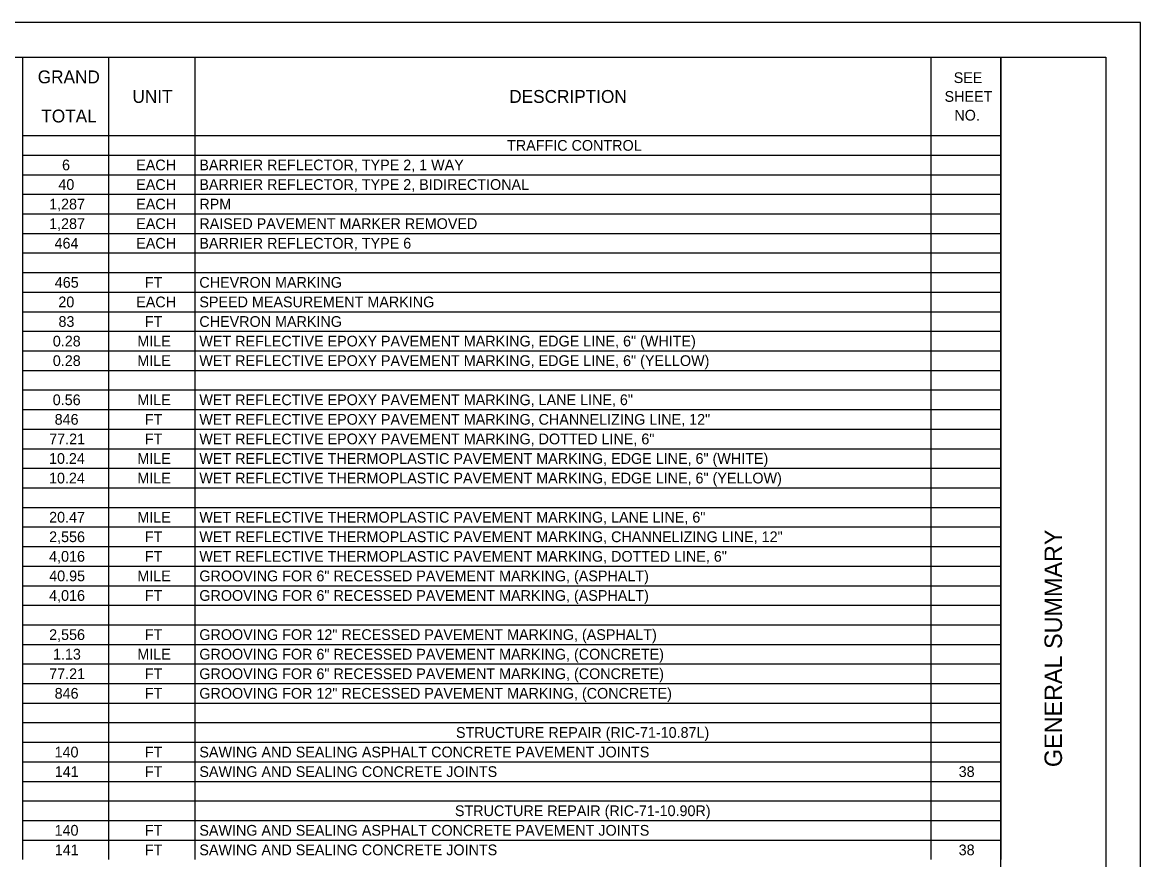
# Model space of a CAD drawing. Extents: x 0 to 34, y 0 to 22.
# Drawn here: x 18 to 34, y 10.02 to 22 of the extents above; entities that cross this region are included whole.
import ezdxf

# ---------------------------------------------------------------- set-up
doc = ezdxf.new("R2010")
doc.units = 0
for name, color, linetype in [('SH_Border', 7, 'Continuous'), ('SH_Cut_Line', 7, 'Continuous'), ('SH_Data', 7, 'Continuous'), ('SH_Text', 7, 'Continuous')]:
    doc.layers.add(name, color=color, linetype=linetype)

msp = doc.modelspace()

# ---------------------------------------------------------------- linework, layer by layer
at = {"layer": 'SH_Border'}
msp.add_line((32, 0.5), (32, 21.5), dxfattribs=at)
msp.add_lwpolyline([(1.5, 21.5), (33.5, 21.5), (33.5, 0.5), (1.5, 0.5)], close=True, dxfattribs=at)
at = {"layer": 'SH_Cut_Line'}
msp.add_lwpolyline([(0, 0), (34, 0), (34, 22), (0, 22)], close=True, dxfattribs=at)
at = {"layer": 'SH_Text'}
for p, q in [((18.003, 21.5), (19.237, 21.5)), ((18.003, 21.5), (18.003, 21.22)), ((19.237, 21.5), (20.471, 21.5)), ((19.237, 21.5), (19.237, 21.22)), ((20.471, 21.5), (30.997, 21.5)), ((20.471, 21.5), (20.471, 21.22)), ((30.997, 21.5), (32, 21.5)), ((30.997, 21.5), (30.997, 21.22)), ((32, 21.5), (32, 21.22)), ((18.003, 21.22), (18.003, 20.94)), ((19.237, 21.22), (19.237, 20.94)), ((20.471, 21.22), (20.471, 20.94)), ((30.997, 21.22), (30.997, 20.94)), ((32, 21.22), (32, 20.94)), ((18.003, 20.94), (18.003, 20.66)), ((19.237, 20.94), (19.237, 20.66)), ((20.471, 20.94), (20.471, 20.66)), ((30.997, 20.94), (30.997, 20.66)), ((32, 20.94), (32, 20.66)), ((18.003, 20.66), (18.003, 20.38)), ((19.237, 20.66), (19.237, 20.38)), ((20.471, 20.66), (20.471, 20.38)), ((30.997, 20.66), (30.997, 20.38)), ((32, 20.66), (32, 20.38)), ((18.003, 20.38), (19.237, 20.38)), ((18.003, 20.38), (18.003, 20.1)), ((19.237, 20.38), (20.471, 20.38)), ((19.237, 20.38), (19.237, 20.1)), ((20.471, 20.38), (30.997, 20.38)), ((20.471, 20.38), (20.471, 20.1)), ((30.997, 20.38), (32, 20.38)), ((30.997, 20.38), (30.997, 20.1)), ((32, 20.38), (32, 20.1)), ((18.003, 20.1), (19.237, 20.1)), ((18.003, 20.1), (18.003, 18.7)), ((19.237, 20.1), (20.471, 20.1)), ((19.237, 20.1), (19.237, 18.7)), ((20.471, 20.1), (30.997, 20.1)), ((20.471, 20.1), (20.471, 18.7)), ((30.997, 20.1), (32, 20.1)), ((30.997, 20.1), (30.997, 18.7)), ((32, 20.1), (32, 18.7)), ((18.003, 19.82), (19.237, 19.82)), ((19.237, 19.82), (20.471, 19.82)), ((20.471, 19.82), (30.997, 19.82)), ((30.997, 19.82), (32, 19.82)), ((18.003, 19.54), (19.237, 19.54)), ((19.237, 19.54), (20.471, 19.54)), ((20.471, 19.54), (30.997, 19.54)), ((30.997, 19.54), (32, 19.54)), ((18.003, 19.26), (19.237, 19.26)), ((19.237, 19.26), (20.471, 19.26)), ((20.471, 19.26), (30.997, 19.26)), ((30.997, 19.26), (32, 19.26)), ((18.003, 18.98), (19.237, 18.98)), ((19.237, 18.98), (20.471, 18.98)), ((20.471, 18.98), (30.997, 18.98)), ((30.997, 18.98), (32, 18.98)), ((18.003, 18.7), (19.237, 18.7)), ((18.003, 18.7), (18.003, 18.14)), ((19.237, 18.7), (20.471, 18.7)), ((19.237, 18.7), (19.237, 18.14)), ((20.471, 18.7), (30.997, 18.7)), ((20.471, 18.7), (20.471, 18.14)), ((30.997, 18.7), (32, 18.7)), ((30.997, 18.7), (30.997, 18.14)), ((32, 18.7), (32, 18.14)), ((18.003, 18.42), (19.237, 18.42)), ((19.237, 18.42), (20.471, 18.42)), ((20.471, 18.42), (30.997, 18.42)), ((30.997, 18.42), (32, 18.42)), ((18.003, 18.14), (19.237, 18.14)), ((18.003, 18.14), (18.003, 17.86)), ((19.237, 18.14), (20.471, 18.14)), ((19.237, 18.14), (19.237, 17.86)), ((20.471, 18.14), (30.997, 18.14)), ((20.471, 18.14), (20.471, 17.86)), ((30.997, 18.14), (32, 18.14)), ((30.997, 18.14), (30.997, 17.86)), ((32, 18.14), (32, 17.86)), ((18.003, 17.86), (19.237, 17.86)), ((18.003, 17.86), (18.003, 17.58)), ((19.237, 17.86), (20.471, 17.86)), ((19.237, 17.86), (19.237, 17.58)), ((20.471, 17.86), (30.997, 17.86)), ((20.471, 17.86), (20.471, 17.58)), ((30.997, 17.86), (32, 17.86)), ((30.997, 17.86), (30.997, 17.58)), ((32, 17.86), (32, 17.58)), ((18.003, 17.58), (19.237, 17.58)), ((18.003, 17.58), (18.003, 17.3)), ((19.237, 17.58), (20.471, 17.58)), ((19.237, 17.58), (19.237, 17.3)), ((20.471, 17.58), (30.997, 17.58)), ((20.471, 17.58), (20.471, 17.3)), ((30.997, 17.58), (32, 17.58)), ((30.997, 17.58), (30.997, 17.3)), ((32, 17.58), (32, 17.3)), ((18.003, 17.3), (19.237, 17.3)), ((18.003, 17.3), (18.003, 17.02)), ((19.237, 17.3), (20.471, 17.3)), ((19.237, 17.3), (19.237, 17.02)), ((20.471, 17.3), (30.997, 17.3)), ((20.471, 17.3), (20.471, 17.02)), ((30.997, 17.3), (32, 17.3)), ((30.997, 17.3), (30.997, 17.02)), ((32, 17.3), (32, 17.02)), ((18.003, 17.02), (19.237, 17.02)), ((18.003, 17.02), (18.003, 16.74)), ((19.237, 17.02), (20.471, 17.02)), ((19.237, 17.02), (19.237, 16.74)), ((20.471, 17.02), (30.997, 17.02)), ((20.471, 17.02), (20.471, 16.74)), ((30.997, 17.02), (32, 17.02)), ((30.997, 17.02), (30.997, 16.74)), ((32, 17.02), (32, 16.74)), ((18.003, 16.74), (19.237, 16.74)), ((18.003, 16.74), (18.003, 16.18)), ((19.237, 16.74), (20.471, 16.74)), ((19.237, 16.74), (19.237, 16.18)), ((20.471, 16.74), (30.997, 16.74)), ((20.471, 16.74), (20.471, 16.18)), ((30.997, 16.74), (32, 16.74)), ((30.997, 16.74), (30.997, 16.18)), ((32, 16.74), (32, 16.18)), ((18.003, 16.46), (19.237, 16.46)), ((19.237, 16.46), (20.471, 16.46)), ((20.471, 16.46), (30.997, 16.46)), ((30.997, 16.46), (32, 16.46)), ((18.003, 16.18), (19.237, 16.18)), ((18.003, 16.18), (18.003, 15.9)), ((19.237, 16.18), (20.471, 16.18)), ((19.237, 16.18), (19.237, 15.9)), ((20.471, 16.18), (30.997, 16.18)), ((20.471, 16.18), (20.471, 15.9)), ((30.997, 16.18), (32, 16.18)), ((30.997, 16.18), (30.997, 15.9)), ((32, 16.18), (32, 15.9)), ((18.003, 15.9), (19.237, 15.9)), ((18.003, 15.9), (18.003, 15.62)), ((19.237, 15.9), (20.471, 15.9)), ((19.237, 15.9), (19.237, 15.62)), ((20.471, 15.9), (30.997, 15.9)), ((20.471, 15.9), (20.471, 15.62)), ((30.997, 15.9), (32, 15.9)), ((30.997, 15.9), (30.997, 15.62)), ((32, 15.9), (32, 15.62)), ((18.003, 15.62), (19.237, 15.62)), ((18.003, 15.62), (18.003, 15.34)), ((19.237, 15.62), (20.471, 15.62)), ((19.237, 15.62), (19.237, 15.34)), ((20.471, 15.62), (30.997, 15.62)), ((20.471, 15.62), (20.471, 15.34)), ((30.997, 15.62), (32, 15.62)), ((30.997, 15.62), (30.997, 15.34)), ((32, 15.62), (32, 15.34)), ((18.003, 15.34), (19.237, 15.34)), ((18.003, 15.34), (18.003, 14.78)), ((19.237, 15.34), (20.471, 15.34)), ((19.237, 15.34), (19.237, 14.78)), ((20.471, 15.34), (30.997, 15.34)), ((20.471, 15.34), (20.471, 14.78)), ((30.997, 15.34), (32, 15.34)), ((30.997, 15.34), (30.997, 14.78)), ((32, 15.34), (32, 14.78)), ((18.003, 15.06), (19.237, 15.06)), ((19.237, 15.06), (20.471, 15.06)), ((20.471, 15.06), (30.997, 15.06)), ((30.997, 15.06), (32, 15.06)), ((18.003, 14.78), (19.237, 14.78)), ((18.003, 14.78), (18.003, 14.5)), ((19.237, 14.78), (20.471, 14.78)), ((19.237, 14.78), (19.237, 14.5)), ((20.471, 14.78), (30.997, 14.78)), ((20.471, 14.78), (20.471, 14.5)), ((30.997, 14.78), (32, 14.78)), ((30.997, 14.78), (30.997, 14.5)), ((32, 14.78), (32, 14.5)), ((18.003, 14.5), (19.237, 14.5)), ((18.003, 14.5), (18.003, 14.22)), ((19.237, 14.5), (20.471, 14.5)), ((19.237, 14.5), (19.237, 14.22)), ((20.471, 14.5), (30.997, 14.5)), ((20.471, 14.5), (20.471, 14.22)), ((30.997, 14.5), (32, 14.5)), ((30.997, 14.5), (30.997, 14.22)), ((32, 14.5), (32, 14.22)), ((18.003, 14.22), (19.237, 14.22)), ((18.003, 14.22), (18.003, 13.94)), ((19.237, 14.22), (20.471, 14.22)), ((19.237, 14.22), (19.237, 13.94)), ((20.471, 14.22), (30.997, 14.22)), ((20.471, 14.22), (20.471, 13.94)), ((30.997, 14.22), (32, 14.22)), ((30.997, 14.22), (30.997, 13.94)), ((32, 14.22), (32, 13.94)), ((18.003, 13.94), (19.237, 13.94)), ((18.003, 13.94), (18.003, 11.7)), ((19.237, 13.94), (20.471, 13.94)), ((19.237, 13.94), (19.237, 11.7)), ((20.471, 13.94), (30.997, 13.94)), ((20.471, 13.94), (20.471, 11.7)), ((30.997, 13.94), (32, 13.94)), ((30.997, 13.94), (30.997, 11.7)), ((32, 13.94), (32, 11.7)), ((18.003, 13.66), (19.237, 13.66)), ((19.237, 13.66), (20.471, 13.66)), ((20.471, 13.66), (30.997, 13.66)), ((30.997, 13.66), (32, 13.66)), ((18.003, 13.38), (19.237, 13.38)), ((19.237, 13.38), (20.471, 13.38)), ((20.471, 13.38), (30.997, 13.38)), ((30.997, 13.38), (32, 13.38)), ((18.003, 13.1), (19.237, 13.1)), ((19.237, 13.1), (20.471, 13.1)), ((20.471, 13.1), (30.997, 13.1)), ((30.997, 13.1), (32, 13.1)), ((18.003, 12.82), (19.237, 12.82)), ((19.237, 12.82), (20.471, 12.82)), ((20.471, 12.82), (30.997, 12.82)), ((30.997, 12.82), (32, 12.82)), ((18.003, 12.54), (19.237, 12.54)), ((19.237, 12.54), (20.471, 12.54)), ((20.471, 12.54), (30.997, 12.54)), ((30.997, 12.54), (32, 12.54)), ((18.003, 12.26), (19.237, 12.26)), ((19.237, 12.26), (20.471, 12.26)), ((20.471, 12.26), (30.997, 12.26)), ((30.997, 12.26), (32, 12.26)), ((18.003, 11.98), (19.237, 11.98)), ((19.237, 11.98), (20.471, 11.98)), ((20.471, 11.98), (30.997, 11.98)), ((30.997, 11.98), (32, 11.98)), ((18.003, 11.7), (19.237, 11.7)), ((18.003, 11.7), (18.003, 11.42)), ((19.237, 11.7), (20.471, 11.7)), ((19.237, 11.7), (19.237, 11.42)), ((20.471, 11.7), (30.997, 11.7)), ((20.471, 11.7), (20.471, 11.42)), ((30.997, 11.7), (32, 11.7)), ((30.997, 11.7), (30.997, 11.42)), ((32, 11.7), (32, 11.42)), ((18.003, 11.42), (19.237, 11.42)), ((18.003, 11.42), (18.003, 10.3)), ((19.237, 11.42), (20.471, 11.42)), ((19.237, 11.42), (19.237, 10.3)), ((20.471, 11.42), (30.997, 11.42)), ((20.471, 11.42), (20.471, 10.3)), ((30.997, 11.42), (32, 11.42)), ((30.997, 11.42), (30.997, 10.3)), ((32, 11.42), (32, 10.3)), ((18.003, 11.14), (19.237, 11.14)), ((19.237, 11.14), (20.471, 11.14)), ((20.471, 11.14), (30.997, 11.14)), ((30.997, 11.14), (32, 11.14)), ((18.003, 10.86), (19.237, 10.86)), ((19.237, 10.86), (20.471, 10.86)), ((20.471, 10.86), (30.997, 10.86)), ((30.997, 10.86), (32, 10.86)), ((18.003, 10.58), (19.237, 10.58)), ((19.237, 10.58), (20.471, 10.58)), ((20.471, 10.58), (30.997, 10.58)), ((30.997, 10.58), (32, 10.58)), ((18.003, 10.3), (19.237, 10.3)), ((18.003, 10.3), (18.003, 10.02)), ((19.237, 10.3), (20.471, 10.3)), ((19.237, 10.3), (19.237, 10.02)), ((20.471, 10.3), (30.997, 10.3)), ((20.471, 10.3), (20.471, 10.02)), ((30.997, 10.3), (32, 10.3)), ((30.997, 10.3), (30.997, 10.02)), ((32, 10.3), (32, 10.02))]:
    msp.add_line(p, q, dxfattribs=at)

# ---------------------------------------------------------------- texts
at = {"layer": 'SH_Data'}
msp.add_text('GENERAL SUMMARY', height=0.25, rotation=90, dxfattribs=at).set_placement((32.875, 11.344))
at = {"layer": 'SH_Text'}
for s, height, p in [('GRAND', 0.184, (18.223, 21.128)), ('SEE ', 0.1533, (31.326, 21.132)), ('UNIT', 0.184, (19.578, 20.848)), ('DESCRIPTION', 0.184, (24.968, 20.848)), ('SHEET ', 0.1533, (31.195, 20.863)), ('TOTAL', 0.184, (18.274, 20.568)), ('NO.', 0.1533, (31.336, 20.595)), ('TRAFFIC CONTROL', 0.15333, (24.937, 20.163)), ('6', 0.153, (18.571, 19.883)), ('EACH', 0.1533, (19.632, 19.883)), ('BARRIER REFLECTOR, TYPE 2, 1 WAY', 0.15333, (20.535, 19.883)), ('40', 0.1533, (18.518, 19.603)), ('EACH', 0.1533, (19.632, 19.603)), ('BARRIER REFLECTOR, TYPE 2, BIDIRECTIONAL', 0.15333, (20.535, 19.603)), ('1,287', 0.1533, (18.386, 19.323)), ('EACH', 0.1533, (19.632, 19.323)), ('RPM', 0.1533, (20.535, 19.323)), ('1,287', 0.1533, (18.386, 19.043)), ('EACH', 0.1533, (19.632, 19.043)), ('RAISED PAVEMENT MARKER REMOVED', 0.15333, (20.535, 19.043)), ('464', 0.1533, (18.464, 18.763)), ('EACH', 0.1533, (19.632, 18.763)), ('BARRIER REFLECTOR, TYPE 6', 0.15333, (20.535, 18.763)), ('465', 0.1533, (18.467, 18.203)), ('FT', 0.1533, (19.756, 18.203)), ('CHEVRON MARKING', 0.15333, (20.535, 18.203)), ('20', 0.1533, (18.518, 17.923)), ('EACH', 0.1533, (19.632, 17.923)), ('SPEED MEASUREMENT MARKING', 0.15333, (20.535, 17.923)), ('83', 0.1533, (18.52, 17.643)), ('FT', 0.1533, (19.756, 17.643)), ('CHEVRON MARKING', 0.15333, (20.535, 17.643)), ('0.28', 0.1533, (18.439, 17.363)), ('MILE', 0.1533, (19.648, 17.363)), ('WET REFLECTIVE EPOXY PAVEMENT MARKING, EDGE LINE, 6" (WHITE)', 0.15333, (20.535, 17.363)), ('0.28', 0.1533, (18.439, 17.083)), ('MILE', 0.1533, (19.648, 17.083)), ('WET REFLECTIVE EPOXY PAVEMENT MARKING, EDGE LINE, 6" (YELLOW)', 0.15333, (20.535, 17.083)), ('0.56', 0.1533, (18.438, 16.523)), ('MILE', 0.1533, (19.648, 16.523)), ('WET REFLECTIVE EPOXY PAVEMENT MARKING, LANE LINE, 6"', 0.15333, (20.535, 16.523)), ('846', 0.1533, (18.465, 16.243)), ('FT', 0.1533, (19.756, 16.243)), ('WET REFLECTIVE EPOXY PAVEMENT MARKING, CHANNELIZING LINE, 12"', 0.15333, (20.535, 16.243)), ('77.21', 0.1533, (18.387, 15.963)), ('FT', 0.1533, (19.756, 15.963)), ('WET REFLECTIVE EPOXY PAVEMENT MARKING, DOTTED LINE, 6"', 0.15333, (20.535, 15.963)), ('10.24', 0.1533, (18.384, 15.683)), ('WET REFLECTIVE THERMOPLASTIC PAVEMENT MARKING, EDGE LINE, 6" (WHITE)', 0.15333, (20.535, 15.683)), ('MILE', 0.1533, (19.648, 15.683)), ('10.24', 0.1533, (18.384, 15.403)), ('MILE', 0.1533, (19.648, 15.403)), ('WET REFLECTIVE THERMOPLASTIC PAVEMENT MARKING, EDGE LINE, 6" (YELLOW)', 0.15333, (20.535, 15.403)), ('20.47', 0.1533, (18.386, 14.843)), ('MILE', 0.1533, (19.648, 14.843)), ('WET REFLECTIVE THERMOPLASTIC PAVEMENT MARKING, LANE LINE, 6"', 0.15333, (20.535, 14.843)), ('2,556', 0.1533, (18.386, 14.563)), ('WET REFLECTIVE THERMOPLASTIC PAVEMENT MARKING, CHANNELIZING LINE, 12"', 0.15333, (20.535, 14.563)), ('FT', 0.1533, (19.756, 14.563)), ('4,016', 0.1533, (18.386, 14.283)), ('FT', 0.1533, (19.756, 14.283)), ('WET REFLECTIVE THERMOPLASTIC PAVEMENT MARKING, DOTTED LINE, 6"', 0.15333, (20.535, 14.283)), ('40.95', 0.1533, (18.387, 14.003)), ('MILE', 0.1533, (19.648, 14.003)), ('GROOVING FOR 6" RECESSED PAVEMENT MARKING, (ASPHALT)', 0.15333, (20.535, 14.003)), ('4,016', 0.1533, (18.386, 13.723)), ('FT', 0.1533, (19.756, 13.723)), ('GROOVING FOR 6" RECESSED PAVEMENT MARKING, (ASPHALT)', 0.15333, (20.535, 13.723)), ('2,556', 0.1533, (18.386, 13.163)), ('FT', 0.1533, (19.756, 13.163)), ('GROOVING FOR 12" RECESSED PAVEMENT MARKING, (ASPHALT)', 0.15333, (20.535, 13.163)), ('1.13', 0.1533, (18.441, 12.883)), ('MILE', 0.1533, (19.648, 12.883)), ('GROOVING FOR 6" RECESSED PAVEMENT MARKING, (CONCRETE)', 0.15333, (20.535, 12.883)), ('77.21', 0.1533, (18.387, 12.603)), ('FT', 0.1533, (19.756, 12.603)), ('GROOVING FOR 6" RECESSED PAVEMENT MARKING, (CONCRETE)', 0.15333, (20.535, 12.603)), ('846', 0.1533, (18.465, 12.323)), ('GROOVING FOR 12" RECESSED PAVEMENT MARKING, (CONCRETE)', 0.15333, (20.535, 12.323)), ('FT', 0.1533, (19.756, 12.323)), ('STRUCTURE REPAIR (RIC-71-10.87L)', 0.15333, (24.206, 11.763)), ('140', 0.1533, (18.464, 11.483)), ('FT', 0.1533, (19.756, 11.483)), ('SAWING AND SEALING ASPHALT CONCRETE PAVEMENT JOINTS', 0.15333, (20.535, 11.483)), ('SAWING AND SEALING CONCRETE JOINTS', 0.15333, (20.535, 11.203)), ('38', 0.1533, (31.397, 11.203)), ('141', 0.1533, (18.467, 11.203)), ('FT', 0.1533, (19.756, 11.203)), ('STRUCTURE REPAIR (RIC-71-10.90R)', 0.15333, (24.191, 10.643)), ('140', 0.1533, (18.464, 10.363)), ('FT', 0.1533, (19.756, 10.363)), ('SAWING AND SEALING ASPHALT CONCRETE PAVEMENT JOINTS', 0.15333, (20.535, 10.363)), ('SAWING AND SEALING CONCRETE JOINTS', 0.15333, (20.535, 10.083)), ('38', 0.1533, (31.397, 10.083)), ('141', 0.1533, (18.467, 10.083)), ('FT', 0.1533, (19.756, 10.083))]:
    msp.add_text(s, height=height, dxfattribs=at).set_placement(p)

doc.saveas('drawing.dxf')
